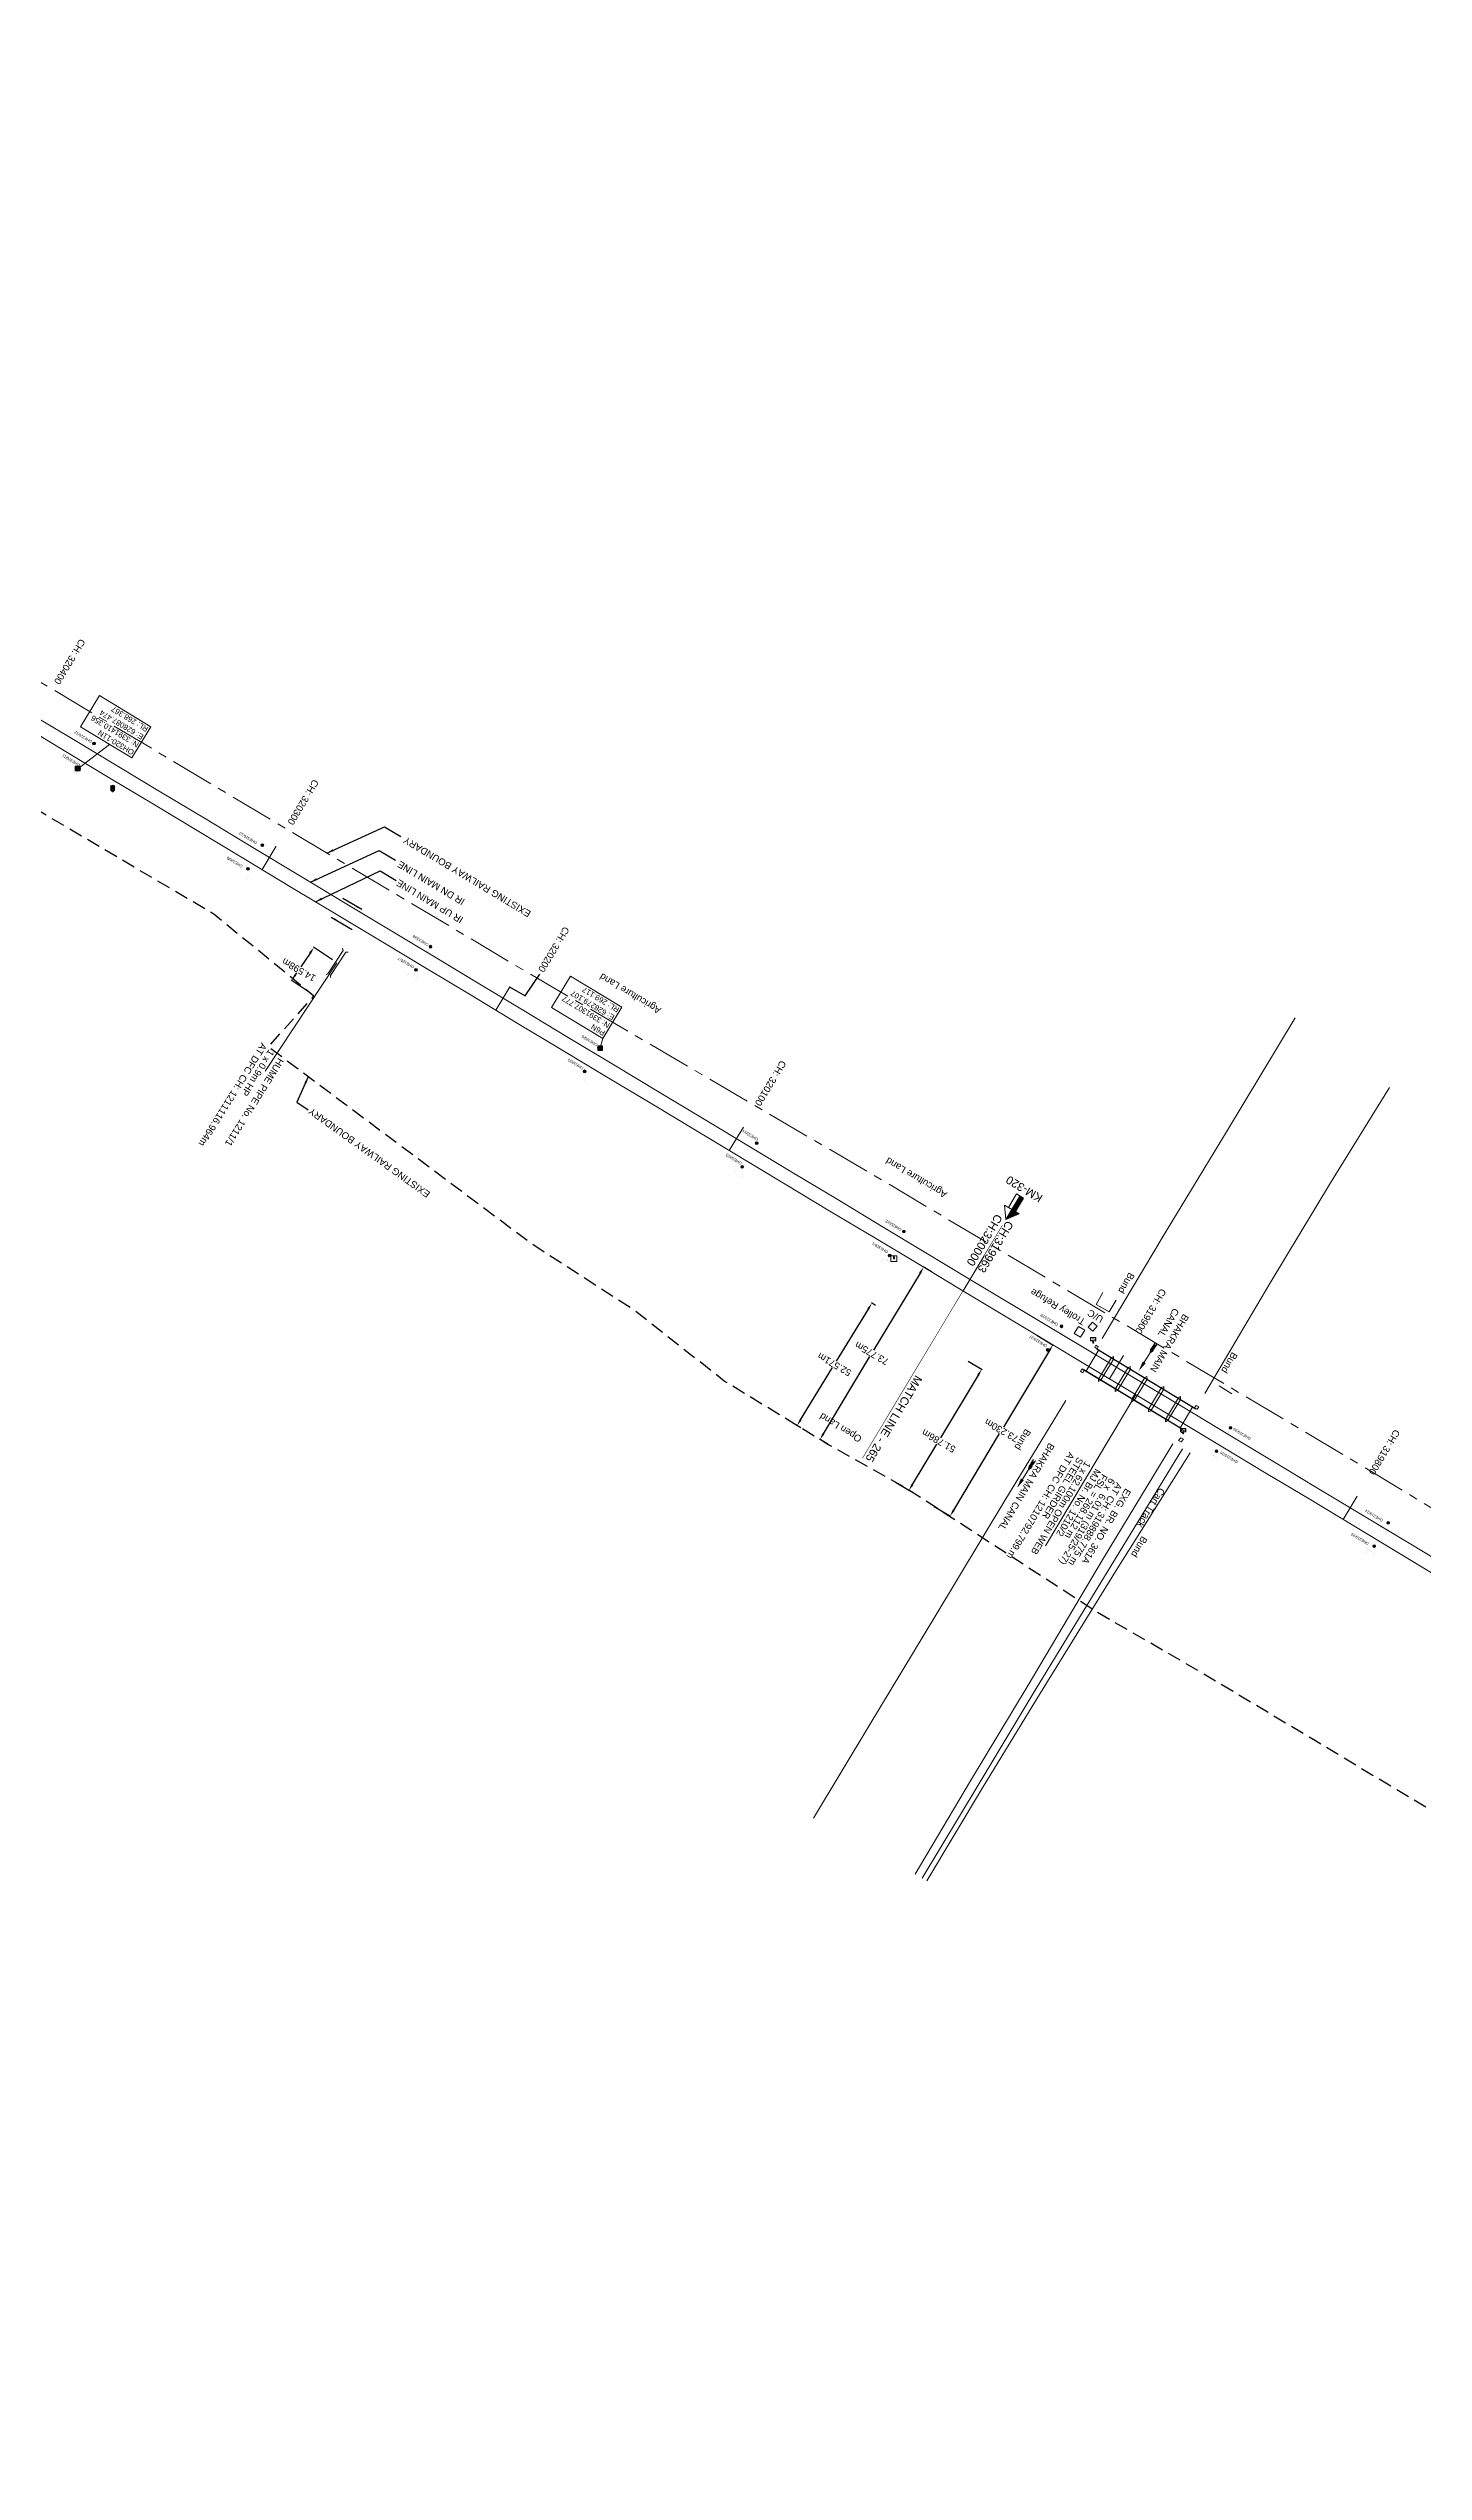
# Model space of a CAD drawing. Header units: metres. Extents: x 627609 to 629392, y 3390160 to 3391722.
# Drawn here: x 628077 to 628581, y 3390786 to 3391674 of the extents above; entities that cross this region are included whole.
import ezdxf
from ezdxf.enums import TextEntityAlignment as Align

# ---------------------------------------------------------------- set-up
doc = ezdxf.new("R2010")
doc.units = ezdxf.units.M
doc.header["$MEASUREMENT"] = 0
for name, pattern in [('CENTER', [50.8, 31.75, -6.35, 6.35, -6.35]), ('DASHED', [0.75, 0.5, -0.25]), ('PHANTOM2', [1.25, 0.625, -0.125, 0.125, -0.125, 0.125, -0.125])]:
    doc.linetypes.add(name, pattern=pattern)
doc.layers.get('Defpoints').update_dxf_attribs({"lineweight": 0})
doc.layers.add('A-BLDG', color=7, linetype='Continuous')
doc.layers.add('DFC bounday', color=6, linetype='DASHED')
for name, color, linetype, lineweight in [('Advertisement Board', 251, 'Continuous', 0), ('Arch', 7, 'Continuous', 0), ('Bench_Mark', 7, 'Continuous', 0), ('Bounary Dim', 10, 'Continuous', 13), ('Bridge Parapet', 7, 'Continuous', 0), ('Building Under Cons.', 251, 'Continuous', 0), ('CANAL TOP', 5, 'Continuous', 0), ('Cart Track', 34, 'Continuous', 0), ('EXISTING BRIDGE DETAILS', 7, 'Continuous', 0), ('Existing Chainage', 7, 'Continuous', 0), ('Existing IR Track', 143, 'Continuous', 0), ('Existing Railway Boundary', 7, 'CENTER', 0), ('flow direction', 7, 'Continuous', 0), ('Grade Indicator', 251, 'Continuous', 0), ('KM STONE', 7, 'Continuous', 0), ('MATCH LINE', 7, 'Continuous', 0), ('Name Board', 251, 'Continuous', 0), ('OHE MAST', 8, 'Continuous', 0), ('OHE MAST TEXT', 8, 'Continuous', 0), ('Piers_Abutment', 7, 'Continuous', 0), ('PROPOSED DFCC TRACK', 1, 'Continuous', 0), ('River Text', 7, 'Continuous', 0), ('SFL', 251, 'Continuous', 0), ('Shed', 251, 'Continuous', 0), ('Side Details', 251, 'Continuous', 0), ('Sign Board', 251, 'Continuous', 0), ('Text', 251, 'Continuous', 0), ('Text1', 251, 'Continuous', 0), ('TOPOSTYLEREMARK', 251, 'Continuous', 0), ('Trolley Stand', 7, 'Continuous', 0), ('Wing Wall', 7, 'Continuous', 0)]:
    doc.layers.add(name, color=color, linetype=linetype, lineweight=lineweight)
doc.styles.add('CUT-FILL', font='cut-fill.shx', dxfattribs={"height": 2})
doc.styles.add('NB', font='arial.ttf', dxfattribs={"height": 1.5})
doc.styles.get("Standard").update_dxf_attribs({"font": 'arial.ttf'})
doc.styles.add('Style-Arial', font='arial.ttf')
doc.styles.add('Text', font='arial.ttf', dxfattribs={"height": 2})
doc.dimstyles.new('ISO-25', dxfattribs={"dimtxt": 2.5, "dimasz": 2.5, "dimexe": 1.25, "dimexo": 0.625, "dimtad": 1, "dimtxsty": 'Standard', "dimcen": 2.5, "dimadec": 0, "dimazin": 0, "dimtfac": 1, "dimtmove": 0, "dimatfit": 3, "dimfxl": 1, "dimarcsym": 0})
doc.dimstyles.get("Standard").update_dxf_attribs({"dimtxt": 2.5, "dimasz": 0.18, "dimexe": 0.18, "dimexo": 0.0625, "dimgap": 0.09, "dimtad": 0, "dimtih": 1, "dimtoh": 1, "dimdec": 3, "dimzin": 0, "dimdsep": 46, "dimtxsty": 'Standard', "dimcen": 0.09, "dimadec": 0, "dimazin": 0, "dimtfac": 1, "dimtdec": 3, "dimtofl": 0, "dimtmove": 0, "dimatfit": 3, "dimfxl": 1, "dimtolj": 1, "dimtzin": 0, "dimarcsym": 0})

# ---------------------------------------------------------------- blocks, each defined once
blk = doc.blocks.new('River A')
at = {"layer": 'River Text', "color": 5}
for p, q in [((0, 0), (-3.6, 7.5, -1499.5)), ((0.1, 6), (-3.5, 13.6, -1499.5)), ((0.1, 3.3), (-3.5, 10.8, -1499.5)), ((0.2, 9.9), (-3.4, 17.4, -1499.5)), ((0.3, 12.9), (-3.3, 20.5, -1499.5)), ((0.4, 16.4), (-3.2, 24, -1499.5)), ((0.5, 20.3), (-3.1, 27.8, -1499.5)), ((0.5, 22.3), (0, 0)), ((0, 0), (4, 7.4, -1499.5)), ((0.1, 6), (4.1, 13.4, -1499.5)), ((0.1, 3.3), (4.1, 10.7, -1499.5)), ((0.2, 9.9), (4.2, 17.2, -1499.5)), ((0.3, 12.9), (4.3, 20.3, -1499.5)), ((0.4, 16.4), (4.4, 23.8, -1499.5)), ((0.5, 20.3), (4.5, 27.7, -1499.5))]:
    blk.add_line(p, q, dxfattribs=at)
at = {"layer": 'River Text', "color": 5, "flags": 128}
blk.add_lwpolyline([(-0.7, -27.7), (0.5, 22.3)], dxfattribs=at)
at = {"layer": 'River Text', "color": 5, "extrusion": (0, 0, -1)}
blk.add_solid([(-3.5, -27.8), (1.3, -52.7), (4.8, -27.6)], dxfattribs=at)
blk = doc.blocks.new('GI1000D')
at = {"layer": 'Advertisement Board', "extrusion": (0, 0, -1)}
blk.add_hatch(color=256, dxfattribs=at).paths.add_polyline_path([(0.03, -0.01), (-0.26, 0.51), (-0.11, 0.51), (-0.11, 1.14), (0.19, 1.14), (0.19, 0.51), (0.34, 0.51)])
at = {"layer": 'Advertisement Board', "flags": 128}
for points in [[(-0.34, 0.51), (-0.03, -0.01), (0.26, 0.51)], [(-0.34, 0.51), (-0.19, 0.51)], [(-0.19, 0.51), (-0.19, 1.14), (0.11, 1.14), (0.11, 0.51)], [(0.11, 0.51), (0.26, 0.51)]]:
    blk.add_lwpolyline(points, dxfattribs=at)
at = {"layer": 'Sign Board'}
for p, q in [((1.02, 1.26), (-1.1, 1.26)), ((-1.1, 1.26), (-1.1, -0.87)), ((1.02, -0.87), (1.02, 1.26)), ((-1.1, -0.87), (1.02, -0.87))]:
    blk.add_line(p, q, dxfattribs=at)
at = {"layer": 'Sign Board', "insert": (-0.95, -0.87), "char_height": 0.5, "attachment_point": 7, "line_spacing_factor": 0.6, "style": 'CUT-FILL'}
blk.add_mtext('1000', dxfattribs=at)
blk = doc.blocks.new('NB')
for p, q in [((-0.98, 0.82), (-0.98, 1.98)), ((-0.98, 1.98), (0.98, 1.98)), ((-0.98, 0.82), (0.98, 0.82)), ((-0.13, 0.82), (-0.13, 0)), ((-0.13, 0), (0.13, 0)), ((0.13, 0.82), (0.13, 0)), ((0.98, 1.98), (0.98, 0.82))]:
    blk.add_line(p, q)
at = {"insert": (-0.03, 1.54), "char_height": 0.9883, "attachment_point": 5, "rotation": 180, "line_spacing_factor": 0.6, "style": 'NB'}
blk.add_mtext('\\H1x;\\W1.02537;NB', dxfattribs=at)
blk = doc.blocks.new('SIG')
for color, points in [(1, [(-0.22, 0.42, 0.180295), (-0.01, 0.33, -0.00255), (0.01, 0.33, -0.00255), (0.02, 0.33, 0.180295), (0.23, 0.42, -0.002654), (0.25, 0.44, 0.184495), (0.33, 0.65, 1.000001), (-0.32, 0.65, 0.184495), (-0.24, 0.44, -0.002654)]), (2, [(0.23, -0.23, -0.002654), (0.25, -0.21, 0.184495), (0.33, 0.01, 1.000001), (-0.32, 0.01, 0.184495), (-0.24, -0.21, -0.002654), (-0.22, -0.23, 0.180295), (-0.01, -0.32, -0.00255), (0.01, -0.32, -0.00255), (0.02, -0.32, 0.180295)]), (3, [(0.23, -0.88, -0.002654), (0.25, -0.86, 0.184495), (0.33, -0.64, 1.000001), (-0.32, -0.64, 0.184495), (-0.24, -0.86, -0.002654), (-0.22, -0.88, 0.395599)])]:
    blk.add_hatch(color=color).paths.add_polyline_path(points)
for p, q in [((-0.31, 0.98), (-0.32, -0.9)), ((0.33, -0.9), (0.32, 0.98))]:
    blk.add_line(p, q)
at = {"flags": 128}
for points in [[(-0.31, 0.98), (-0.81, 0.98, 0.198758), (-0.42, 0.41, 0.003814), (-0.31, 0.39)], [(-0.31, 0.33), (-0.81, 0.33, 0.198758), (-0.42, -0.23, 0.003727), (-0.32, -0.26)], [(0.32, 0.98), (0.82, 0.98, -0.198758), (0.44, 0.41, -0.003814), (0.32, 0.39)], [(0.32, 0.33), (0.82, 0.33, -0.198758), (0.44, -0.23, -0.003727), (0.33, -0.26)], [(-0.32, -0.32), (-0.81, -0.32, 0.198758), (-0.42, -0.88, 0.003639), (-0.32, -0.9)], [(0.33, -0.32), (0.82, -0.32, -0.198758), (0.44, -0.88, -0.003639), (0.33, -0.9)]]:
    blk.add_lwpolyline(points, format="xyb", dxfattribs=at)
for centre, radius, start, end in [((0.01, 0.91), 0.324, 12.40488, 167.59512), ((0.01, 0.81), 0.357, 27.75781, 152.24219), ((0.01, -0.9), 0.324, 181.45715, 358.54285)]:
    blk.add_arc(centre, radius, start, end)
blk = doc.blocks.new('OHE MAST')
h = blk.add_hatch(color=256)
edge = h.paths.add_edge_path()
edge.add_arc((0, 0), 0.514, 0, 360)
at = {"const_width": 0.01, "flags": 128}
for points in [[(1.5, 3.5), (1.5, 2), (-1.5, 2), (-1.5, 3.5)], [(0, 2), (0, 0)]]:
    blk.add_lwpolyline(points, dxfattribs=at)
blk.add_circle((0, 0), 0.514)
blk = doc.blocks.new('KM POST PLAN')
at = {"extrusion": (0, 0, -1)}
h = blk.add_hatch(color=256, dxfattribs=at)
h.paths.add_polyline_path([(0, -20), (0, -8.5), (3, -8.5), (3, -20)])
h.paths.add_polyline_path([(0, -8.5), (0, 0), (6.3, -8.5), (3, -8.5)], flags=16)
at = {"flags": 128}
for points in [[(0, 0), (-6.3, -8.5), (6.3, -8.5)], [(0, 0), (0, -20)], [(0, 0), (6.3, -8.5)], [(3, -8.5), (3, -20), (-3, -20), (-3, -8.5)]]:
    blk.add_lwpolyline(points, dxfattribs=at)
at = {"style": 'Style-Arial'}
blk.add_attdef('KM-POST', text='', height=6, dxfattribs=at).set_placement((0, -26, -263.9), align=Align.MIDDLE_CENTER)
blk = doc.blocks.new('*D265')
at = {"layer": 'Bounary Dim', "color": 0, "lineweight": -2, "transparency": 16777216}
for p, q in [((628377.44, 3391212.12), (628365.74, 3391192.97)), ((628380.09, 3391213.43), (628378.59, 3391214.35)), ((628352.64, 3391171.53), (628364.34, 3391190.68)), ((628352.68, 3391168.57), (628351.18, 3391169.49))]:
    blk.add_line(p, q, dxfattribs=at)
at = {"layer": 'Bounary Dim', "color": 0, "transparency": 16777216}
for points in [[(628377.09, 3391212.34), (628377.8, 3391211.9), (628378.75, 3391214.25)], [(628352.29, 3391171.74), (628353, 3391171.31), (628351.34, 3391169.39)]]:
    blk.add_solid(points, dxfattribs=at)
at = {"layer": 'Defpoints', "color": 0, "transparency": 16777216}
for p in [(628380.14, 3391213.4), (628351.34, 3391169.39), (628352.73, 3391168.54)]:
    blk.add_point(p, dxfattribs=at)
at = {"layer": 'Bounary Dim', "color": 0, "transparency": 16777216, "insert": (628365.04, 3391191.82), "char_height": 2.5, "attachment_point": 5, "rotation": 150}
blk.add_mtext('\\A1;52.571m', dxfattribs=at)
blk = doc.blocks.new('*D266')
at = {"layer": 'Bounary Dim', "color": 0, "lineweight": -2, "transparency": 16777216}
for p, q in [((628172.71, 3391342.64), (628169.34, 3391337.64)), ((628180.88, 3391340.14), (628173.97, 3391344.82)), ((628167.34, 3391334.69), (628167.83, 3391335.42)), ((628172.71, 3391328.05), (628165.79, 3391332.72))]:
    blk.add_line(p, q, dxfattribs=at)
at = {"layer": 'Bounary Dim', "color": 0, "transparency": 16777216}
for points in [[(628172.37, 3391342.88), (628173.06, 3391342.41), (628174.11, 3391344.71)], [(628167, 3391334.92), (628167.69, 3391334.46), (628165.94, 3391332.62)]]:
    blk.add_solid(points, dxfattribs=at)
at = {"layer": 'Defpoints', "color": 0, "transparency": 16777216}
for p in [(628174.11, 3391344.71), (628180.93, 3391340.11), (628172.76, 3391328.01)]:
    blk.add_point(p, dxfattribs=at)
at = {"layer": 'Bounary Dim', "color": 0, "transparency": 16777216, "insert": (628168.58, 3391336.53), "char_height": 2.5, "attachment_point": 5, "rotation": 150}
blk.add_mtext('\\A1;14.598m', dxfattribs=at)
blk = doc.blocks.new('*D259')
at = {"layer": 'Bounary Dim', "color": 0, "lineweight": -2, "transparency": 16777216}
for p, q in [((628414.12, 3391192.97), (628419.2, 3391189.92)), ((628417.76, 3391187.87), (628403.96, 3391164.91)), ((628393.67, 3391147.77), (628402.58, 3391162.61)), ((628387.46, 3391148.58), (628392.53, 3391145.53))]:
    blk.add_line(p, q, dxfattribs=at)
at = {"layer": 'Bounary Dim', "color": 0, "transparency": 16777216}
for points in [[(628417.4, 3391188.08), (628418.12, 3391187.66), (628419.05, 3391190.01)], [(628393.31, 3391147.98), (628394.02, 3391147.55), (628392.38, 3391145.62)]]:
    blk.add_solid(points, dxfattribs=at)
at = {"layer": 'Defpoints', "color": 0, "transparency": 16777216}
for p in [(628414.07, 3391193), (628419.05, 3391190.01), (628387.4, 3391148.61)]:
    blk.add_point(p, dxfattribs=at)
at = {"layer": 'Bounary Dim', "color": 0, "transparency": 16777216, "insert": (628403.27, 3391163.76), "char_height": 2.5, "attachment_point": 5, "rotation": 150}
blk.add_mtext('\\A1;51.786m', dxfattribs=at)
blk = doc.blocks.new('*D262')
at = {"layer": 'Bounary Dim', "color": 0, "lineweight": -2, "transparency": 16777216}
for p, q in [((628400.61, 3391225.74), (628397.6, 3391227.55)), ((628396.47, 3391225.32), (628379.43, 3391197)), ((628361.01, 3391166.39), (628378.05, 3391194.7)), ((628362.57, 3391162.53), (628359.56, 3391164.34))]:
    blk.add_line(p, q, dxfattribs=at)
at = {"layer": 'Bounary Dim', "color": 0, "transparency": 16777216}
for points in [[(628396.11, 3391225.53), (628396.82, 3391225.1), (628397.76, 3391227.46)], [(628360.65, 3391166.6), (628361.36, 3391166.17), (628359.72, 3391164.25)]]:
    blk.add_solid(points, dxfattribs=at)
at = {"layer": 'Defpoints', "color": 0, "transparency": 16777216}
for p in [(628397.76, 3391227.46), (628400.66, 3391225.71), (628362.62, 3391162.5)]:
    blk.add_point(p, dxfattribs=at)
at = {"layer": 'Bounary Dim', "color": 0, "transparency": 16777216, "insert": (628378.74, 3391195.85), "char_height": 2.5, "attachment_point": 5, "rotation": 150}
blk.add_mtext('\\A1;73.775m', dxfattribs=at)
blk = doc.blocks.new('*D263')
at = {"layer": 'Bounary Dim', "color": 0, "lineweight": -2, "transparency": 16777216}
for p, q in [((628439.27, 3391202.54), (628445.32, 3391198.91)), ((628443.88, 3391196.86), (628427.02, 3391168.75)), ((628408.79, 3391138.34), (628425.64, 3391166.45)), ((628401.6, 3391139.73), (628407.65, 3391136.11))]:
    blk.add_line(p, q, dxfattribs=at)
at = {"layer": 'Bounary Dim', "color": 0, "transparency": 16777216}
for points in [[(628443.52, 3391197.07), (628444.24, 3391196.64), (628445.17, 3391199)], [(628408.43, 3391138.56), (628409.14, 3391138.13), (628407.5, 3391136.2)]]:
    blk.add_solid(points, dxfattribs=at)
at = {"layer": 'Defpoints', "color": 0, "transparency": 16777216}
for p in [(628439.22, 3391202.57), (628445.17, 3391199), (628401.55, 3391139.77)]:
    blk.add_point(p, dxfattribs=at)
at = {"layer": 'Bounary Dim', "color": 0, "transparency": 16777216, "insert": (628426.33, 3391167.6), "char_height": 2.5, "attachment_point": 5, "rotation": 150}
blk.add_mtext('\\A1;73.230m', dxfattribs=at)
blk = doc.blocks.new('BM')
at = {"extrusion": (0, 0, -1)}
blk.add_hatch(color=256, dxfattribs=at).paths.add_polyline_path([(-0.88, -0.88), (-0.88, 0.88), (0.88, 0.88), (0.88, -0.88)])
for p, q in [((0.88, 0.88), (-0.88, 0.88)), ((-0.88, 0.88), (-0.88, -0.88)), ((0.88, -0.88), (0.88, 0.88)), ((-0.88, -0.88), (0.88, -0.88))]:
    blk.add_line(p, q)

msp = doc.modelspace()

# ---------------------------------------------------------------- linework, layer by layer
at = {"layer": 'A-BLDG', "flags": 128}
msp.add_lwpolyline([(628245.8952, 3391330.2742), (628251.6083, 3391327.0458), (628256.9532, 3391334.9958)], dxfattribs=at)
at = {"layer": 'Arch', "flags": 128}
for points in [[(628468.3296, 3391215.4197), (628465.8722, 3391211.0665), (628461.0519, 3391213.7876), (628463.5093, 3391218.1408)], [(628506.1573, 3391183.9055), (628510.767, 3391181.064)]]:
    msp.add_lwpolyline(points, dxfattribs=at)
at = {"layer": 'Bridge Parapet'}
for points in [[(628497.574, 3391175.4361), (628497.6522, 3391175.5374), (628461.3516, 3391197.5392), (628461.3037, 3391197.3655)], [(628456.1892, 3391189.9494), (628456.3183, 3391190.0854), (628492.6192, 3391168.2109), (628492.5942, 3391168.0216)]]:
    msp.add_3dface(points, dxfattribs=at)
at = {"layer": 'Building Under Cons.'}
msp.add_3dface([(628459.7024, 3391207.3573), (628458.0997, 3391205.4394), (628459.8723, 3391203.958), (628461.4751, 3391205.8759)], dxfattribs=at)
at = {"layer": 'CANAL TOP', "flags": 128}
for points in [[(628463.2641, 3391201.3203), (628485.9912, 3391239.5155), (628508.8108, 3391277.1594), (628534.0319, 3391318.9)], [(628500.9657, 3391181.1742), (628524.7096, 3391221.5227), (628547.045, 3391258.3831), (628568.6843, 3391293.4264)], [(628357.3738, 3391025.3758), (628378.0105, 3391059.7265), (628401.9157, 3391099.2067), (628427.5597, 3391141.8696), (628449.9739, 3391178.5905)], [(628394.6046, 3391004.8302), (628414.9671, 3391039.1403), (628436.0622, 3391074.1769), (628463.7957, 3391120.7131), (628489.2224, 3391162.6971)]]:
    msp.add_lwpolyline(points, dxfattribs=at)
at = {"layer": 'Cart Track', "flags": 128}
for points in [[(628397.203, 3391003.3964), (628417.7135, 3391037.4531), (628438.72, 3391072.3931), (628466.7718, 3391118.4455), (628492.7342, 3391160.8694)], [(628495.5264, 3391159.335), (628468.7525, 3391116.8827), (628440.6017, 3391071.4189), (628419.354, 3391036.4754), (628398.9063, 3391002.4564)]]:
    msp.add_lwpolyline(points, dxfattribs=at)
at = {"layer": 'DFC bounday', "color": 0, "ltscale": 10, "flags": 128}
msp.add_lwpolyline([(628955.3903, 3390792.7231), (628931.5933, 3390806.5004), (628894.0251, 3390836.9955), (628805.3605, 3390890.9758), (628763.1272, 3390916.9343), (628721.4077, 3390942.8333), (628634.7683, 3390998.5313), (628587.091, 3391026.3426), (628541.4721, 3391053.7252), (628498.5869, 3391079.4164), (628461.1936, 3391101.0466), (628391.2271, 3391146.4682), (628362.6237, 3391162.4973), (628324.6397, 3391185.7049), (628291.5767, 3391211.6933), (628254.0781, 3391235.9403), (628157.3612, 3391308.2767), (628174.1002, 3391326.9143), (628137.357, 3391356.9761), (627964.1476, 3391459.1923), (627842.8937, 3391531.9115), (627628.8138, 3391662.2153), (627608.6309, 3391674.439)], dxfattribs=at)
at = {"layer": 'EXISTING BRIDGE DETAILS', "color": 10}
msp.add_line((628156.2201, 3391299.3083), (628182.5008, 3391339.0703), dxfattribs=at)
at = {"layer": 'EXISTING BRIDGE DETAILS', "linetype": 'Continuous', "lineweight": 0, "flags": 128}
msp.add_lwpolyline([(628475.5851, 3391180.7392), (628442.4317, 3391125.3244)], dxfattribs=at)
at = {"layer": 'Existing Chainage', "linetype": 'Continuous', "lineweight": 13, "flags": 128}
for points in [[(628160.2238, 3391381.8582), (628155.0777, 3391373.284)], [(628245.9394, 3391330.3479), (628240.7912, 3391321.7749)], [(628331.6504, 3391278.8053), (628326.4893, 3391270.2401)], [(628419.9342, 3391231.6225), (628412.2193, 3391218.7586)], [(628419.9342, 3391231.6225), (628412.2193, 3391218.7586)], [(628471.0944, 3391195.0841), (628465.9569, 3391186.5047)], [(628556.7942, 3391143.4904), (628551.6294, 3391134.9274)]]:
    msp.add_lwpolyline(points, dxfattribs=at)
at = {"layer": 'Existing IR Track', "flags": 128}
for points in [[(628588.7036, 3391112.5813), (628571.9573, 3391122.6666), (628555.5401, 3391132.5686), (628539.1219, 3391142.4712), (628523.3103, 3391151.988), (628507.4997, 3391161.5042), (628494.355, 3391169.4085), (628475.7339, 3391180.6501), (628457.1934, 3391191.7524), (628443.8834, 3391199.7685), (628410.8855, 3391219.5585), (628395.3853, 3391228.8854), (628379.8834, 3391238.2134), (628363.4116, 3391248.0652), (628346.9415, 3391257.9161), (628314.718, 3391277.3335), (628298.0767, 3391287.3199), (628281.4369, 3391297.3052), (628264.7662, 3391307.3468), (628248.0942, 3391317.3893), (628231.7615, 3391327.1973), (628215.4302, 3391337.0045), (628199.4422, 3391346.6258), (628183.453, 3391356.2479), (628165.9441, 3391366.7621), (628148.4777, 3391377.2452), (628131.8644, 3391387.2461), (628115.2494, 3391397.2479), (628099.2495, 3391406.8707), (628083.2511, 3391416.4928), (628068.1459, 3391425.5987)], [(628591.304, 3391116.9135), (628574.5811, 3391126.9661), (628558.1258, 3391136.8752), (628541.5893, 3391146.8332), (628525.8849, 3391156.2741), (628510.0033, 3391165.8216), (628497.2172, 3391173.5192), (628478.3924, 3391184.8736), (628459.6652, 3391196.0909), (628446.5812, 3391203.9147), (628413.4042, 3391223.8514), (628397.9506, 3391233.1574), (628382.342, 3391242.5568), (628366.0062, 3391252.3821), (628349.4078, 3391262.3654), (628318.5114, 3391281.0042), (628300.699, 3391291.6873), (628284.1226, 3391301.6291), (628267.3936, 3391311.7206), (628250.6688, 3391321.8096), (628234.41, 3391331.6047), (628218.0145, 3391341.4822), (628202.1126, 3391351.0702), (628186.2289, 3391360.6473), (628168.6317, 3391371.2369), (628151.0904, 3391381.7873), (628134.5662, 3391391.742), (628117.9741, 3391401.7374), (628101.9499, 3391411.3693), (628085.9654, 3391420.9774), (628070.8242, 3391430.0598)]]:
    msp.add_lwpolyline(points, dxfattribs=at)
at = {"layer": 'Existing Railway Boundary', "ltscale": 0.5, "flags": 128}
msp.add_lwpolyline([(629156.7971, 3390785.7736), (629118.8139, 3390808.3654), (628965.585, 3390910.1915), (628860.4585, 3390972.4254), (628805.8587, 3391007.2721), (628698.6241, 3391069.4447), (628562.2135, 3391152.4313), (628378.3014, 3391261.9076), (628246.7992, 3391338.8997), (628202.7811, 3391365.0852), (627967.1915, 3391505.704)], dxfattribs=at)
at = {"layer": 'MATCH LINE', "linetype": 'PHANTOM2', "ltscale": 15, "const_width": 0.2}
msp.add_lwpolyline([(628426.6602, 3391242.868), (628375.3319, 3391157.4172)], dxfattribs=at)
at = {"layer": 'Piers_Abutment', "flags": 128}
for points in [[(628461.8877, 3391186.4575), (628461.8859, 3391185.5546), (628462.7652, 3391185.9923), (628467.4254, 3391193.738), (628467.3806, 3391194.6794), (628466.6482, 3391194.3618), (628461.8877, 3391186.4575)], [(628472.7436, 3391190.6482), (628473.5638, 3391191.0768), (628473.6037, 3391190.1098), (628468.8588, 3391182.2345), (628468.0242, 3391181.8375), (628467.974, 3391182.7636), (628472.7436, 3391190.6482)], [(628478.8689, 3391186.9847), (628479.691, 3391187.3928), (628479.7251, 3391186.454), (628474.9881, 3391178.5836), (628474.1263, 3391178.1148), (628474.1263, 3391179.098), (628478.8689, 3391186.9847)], [(628485.0513, 3391183.3246), (628485.9085, 3391183.6778), (628485.8122, 3391182.7387), (628481.1346, 3391174.8339), (628480.2663, 3391174.3823), (628480.249, 3391175.358), (628485.0513, 3391183.3246)], [(628491.2081, 3391179.5693), (628491.9392, 3391180.0237), (628491.9692, 3391178.9985), (628487.2601, 3391171.1653), (628486.4498, 3391170.7747), (628486.4355, 3391171.6649), (628491.2081, 3391179.5693)]]:
    msp.add_lwpolyline(points, close=True, dxfattribs=at)
at = {"layer": 'PROPOSED DFCC TRACK', "linetype": 'Continuous', "flags": 128}
for points in [[(628178.5687, 3391334.8516), (628179.2019, 3391335.0909), (628184.8689, 3391343.665), (628184.5405, 3391344.4561)], [(628180.2273, 3391333.7552), (628180.1996, 3391334.4315), (628185.87, 3391343.0033), (628186.7265, 3391343.011)]]:
    msp.add_lwpolyline(points, dxfattribs=at)
at = {"layer": 'SFL', "flags": 128}
for points in [[(628457.218, 3391189.2506), (628461.984, 3391197.2178)], [(628491.7951, 3391168.3443), (628496.5388, 3391176.3573)]]:
    msp.add_lwpolyline(points, dxfattribs=at)
at = {"layer": 'Shed'}
msp.add_3dface([(628492.2864, 3391163.4322), (628491.2897, 3391163.944), (628492.1198, 3391164.9385), (628493.1166, 3391164.4267)], dxfattribs=at)
at = {"layer": 'TOPOSTYLEREMARK'}
for p, q in [((628099.1117, 3391419.2267), (628087.4589, 3391410.2965)), ((628280.1303, 3391311.3384), (628279.0247, 3391307.5626))]:
    msp.add_line(p, q, dxfattribs=at)
at = {"layer": 'TOPOSTYLEREMARK', "linetype": 'Continuous'}
for points in [[(628114.2943, 3391425.7056), (628107.3556, 3391414.2384), (628088.5429, 3391425.6218), (628095.4816, 3391437.089)], [(628287.069, 3391322.8056), (628280.1303, 3391311.3384), (628261.3176, 3391322.7218), (628268.2562, 3391334.189)]]:
    msp.add_3dface(points, dxfattribs=at)
at = {"layer": 'Trolley Stand'}
msp.add_3dface([(628455.3339, 3391201.786), (628453.0247, 3391203.1655), (628454.5603, 3391205.6945), (628456.8696, 3391204.3149)], dxfattribs=at)
at = {"layer": 'Wing Wall'}
for points in [[(628460.5492, 3391198.1052), (628460.9439, 3391198.8326), (628461.835, 3391198.2713), (628461.4403, 3391197.5438)], [(628456.6711, 3391189.5954), (628455.7442, 3391190.1673), (628455.2597, 3391189.3555), (628456.1866, 3391188.7836)], [(628498.0914, 3391175.4003), (628498.6587, 3391176.2246), (628497.7163, 3391176.7211), (628497.1489, 3391175.8966)], [(628491.9886, 3391167.1585), (628492.8882, 3391166.6525), (628493.3396, 3391167.4603), (628492.4401, 3391167.9663)]]:
    msp.add_3dface(points, dxfattribs=at)

# ---------------------------------------------------------------- block references
at = {"layer": 'Bench_Mark'}
for p in [(628087.474, 3391410.356), (628279.107, 3391307.777)]:
    msp.add_blockref('BM', p, dxfattribs=at)
at = {"layer": 'Grade Indicator'}
msp.add_blockref('GI1000D', (628386.8854, 3391230.3847), dxfattribs=at)
at = {"layer": 'KM STONE'}
ref = msp.add_blockref('KM POST PLAN', (628427.9625, 3391244.9773), dxfattribs=dict(at, xscale=0.4999999999999998, yscale=0.4999999999999998, zscale=0.4999999999999998, rotation=149.0473990688514))
ref.add_attrib('KM-POST', 'KM-320', dxfattribs={"layer": '0', "height": 3, "rotation": 149.0473991, "style": 'Style-Arial'}).set_placement((628434.6488, 3391256.126), align=Align.MIDDLE_CENTER)
at = {"layer": 'Name Board'}
for p in [(628459.9039, 3391199.6494), (628492.9497, 3391166.3215)]:
    msp.add_blockref('NB', p, dxfattribs=at)
at = {"layer": 'OHE MAST', "color": 2, "rotation": 149.0208306544455}
for p in [(628093.4672, 3391419.5462), (628087.9733, 3391410.2982), (628155.1976, 3391382.2558), (628149.9252, 3391373.556), (628216.8929, 3391345.0165), (628211.5575, 3391336.516), (628278.6313, 3391307.8939), (628273.4237, 3391299.2777), (628336.5303, 3391272.9791), (628331.2325, 3391264.3022), (628390.5, 3391240.5851), (628385.299, 3391231.7326), (628448.3471, 3391205.7966), (628443.2664, 3391197.1141), (628510.3256, 3391168.5408), (628505.1585, 3391159.9808), (628568.1895, 3391133.6909), (628563.0276, 3391125.1376)]:
    msp.add_blockref('OHE MAST', p, dxfattribs=at)
at = {"layer": 'River Text', "xscale": 0.1499234070063734, "yscale": 0.1499234070063734, "zscale": 0.1499234070063734, "rotation": 329.282590295476}
for p in [(628480.8793, 3391196.1028), (628436.2036, 3391153.1827)]:
    msp.add_blockref('River A', p, dxfattribs=at)
at = {"layer": 'Sign Board'}
msp.add_blockref('SIG', (628100.2995, 3391402.9947), dxfattribs=at)

# ---------------------------------------------------------------- texts
at = {"layer": 'Cart Track', "style": 'Text'}
msp.add_text('Cart Track', height=2.5, rotation=238.9225946, dxfattribs=at).set_placement((628484.3155, 3391146.8149))
at = {"layer": 'EXISTING BRIDGE DETAILS', "color": 10, "style": 'Style-Arial'}
for s, rotation, p in [('AT DFC CH: 1211116.964m', 238.0271865, (628154.8761, 3391310.0059)), ('1 x 0.9m HP', 238.0271865, (628157.5772, 3391307.5207)), ('HUME PIPE No. 1211/1', 238.0271865, (628161.1, 3391304.4228)), ('AT DFC CH: 1210792.799.m', 239, (628451.1339, 3391159.8987)), ('1 x 62.100m OPEN WEB', 239, (628457.1087, 3391156.4644)), ('STEEL GIRDER', 239, (628454.3214, 3391158.0317)), ('MJ Br. No. 1210/2', 239, (628460.8113, 3391153.8191))]:
    msp.add_text(s, height=2.5, rotation=rotation, dxfattribs=at).set_placement(p)
at = {"layer": 'EXISTING BRIDGE DETAILS'}
for s, p in [('6 x  6.01 m (319/25-27)', (628466.0492, 3391150.4054)), ('FSL = 268.112 m', (628463.2862, 3391151.9104)), ('AT CH: 319888.775 m', (628468.6299, 3391148.7228)), ('EXG. BR. NO. 361A ', (628471.8392, 3391146.5533))]:
    msp.add_text(s, height=2.5, rotation=239, dxfattribs=at).set_placement(p)
at = {"layer": 'Existing Chainage', "lineweight": 0, "attachment_point": 6, "line_spacing_factor": 0.6, "style": 'Style-Arial'}
for s, insert, char_height, rotation in [('CH: 320400', (628079.7212, 3391441.5571), 2.5, 238.9168163), ('CH: 320300', (628165.37, 3391390.0158), 2.5, 239.0281918), ('CH: 320200', (628257.3031, 3391336.0096), 2.5, 239.0145661), ('CH: 320100', (628336.8116, 3391286.9538), 2.5, 238.927819), ('CH:320000', (628414.6449, 3391228.3038), 3, 239.0473991), ('CH:319963', (628418.6705, 3391225.8453), 3, 239.0473991), ('CH: 319900', (628476.2319, 3391203.2468), 2.5, 239.0860391), ('CH: 319800', (628561.9589, 3391151.6367), 2.5, 238.9036772)]:
    msp.add_mtext(s, dxfattribs=dict(at, insert=insert, char_height=char_height, rotation=rotation))
at = {"layer": 'Existing IR Track', "color": 7, "lineweight": 0}
for s, p in [('IR UP MAIN LINE', (628204.6891, 3391368.7705)), ('IR DN MAIN LINE', (628205.1214, 3391375.5472))]:
    msp.add_text(s, height=2.5, rotation=149, dxfattribs=at).set_placement(p, align=Align.MIDDLE_RIGHT)
at = {"layer": 'Existing Railway Boundary', "linetype": 'Continuous', "ltscale": 5}
for rotation, p in [(149, (628253.9971, 3391357.8058)), (144.3702025, (628217.0089, 3391254.7923))]:
    msp.add_text('EXISTING RAILWAY BOUNDARY', height=2.5, rotation=rotation, dxfattribs=at).set_placement(p)
at = {"layer": 'MATCH LINE', "linetype": 'Continuous'}
msp.add_text('MATCH LINE - 265', height=3, rotation=239.0346667, dxfattribs=at).set_placement((628394.8479, 3391188.0973))
at = {"layer": 'OHE MAST TEXT'}
for s, p in [('OHE320/12', (628092.8274, 3391420.5023)), ('OHE320/11', (628088.3804, 3391411.9267)), ('OHE320/10', (628153.3367, 3391383.3903)), ('OHE320/9', (628148.0967, 3391374.7963)), ('OHE320/8', (628216.2908, 3391346.0495)), ('OHE320/7', (628210.9346, 3391337.8421)), ('OHE320/6', (628278.2884, 3391309.2654)), ('OHE320/5', (628273.1294, 3391300.7154)), ('OHE320/4', (628337.2076, 3391274.6185)), ('OHE320/3', (628331.157, 3391265.8404)), ('OHE320/2', (628389.7938, 3391241.5671)), ('OHE320/1', (628384.8311, 3391233.3429)), ('OHE319/28', (628447.2114, 3391206.7173)), ('OHE319/27', (628443.1695, 3391198.8364)), ('OHE319/26', (628517.9148, 3391164.876)), ('OHE319/25', (628513.1495, 3391156.266)), ('OHE319/24', (628566.3447, 3391134.8783)), ('OHE319/23', (628561.1707, 3391126.3433))]:
    msp.add_text(s, height=1, rotation=149, dxfattribs=at).set_placement(p)
at = {"layer": 'River Text', "lineweight": 0, "style": 'Style-Arial'}
msp.add_text('BHAKRA MAIN CANAL', height=2.5, rotation=239.0860391, dxfattribs=at).set_placement((628443.8001, 3391163.2492))
at = {"layer": 'River Text', "lineweight": 0, "insert": (628495.2236, 3391209.2662), "char_height": 2.5, "attachment_point": 1, "rotation": 239.0860391, "style": 'Style-Arial'}
msp.add_mtext_dynamic_manual_height_columns('BHAKRA MAIN CANAL', width=24.424259, gutter_width=1.25, heights=[0], dxfattribs=at)
at = {"layer": 'Side Details'}
for s, rotation, p in [('Agriculture Land', 149, (628301.684, 3391322.3243)), ('Agriculture Land', 149, (628406.6225, 3391254.7831)), ('Open Land', 148.4646126, (628375.3261, 3391165.1733))]:
    msp.add_text(s, height=2.5, rotation=rotation, dxfattribs=at).set_placement(p)
at = {"layer": 'Text'}
for p in [(628473.1482, 3391225.7816), (628510.9485, 3391196.543), (628435.1345, 3391168.3909), (628477.8626, 3391129.0613)]:
    msp.add_text('Bund', height=2.5, rotation=239.2462644, dxfattribs=at).set_placement(p)
at = {"layer": 'Text', "style": 'Text'}
msp.add_text('U/C', height=2.5, rotation=150.0750387, dxfattribs=at).set_placement((628460.764, 3391209.5229), align=Align.MIDDLE_CENTER)
at = {"layer": 'Text1', "style": 'Text'}
msp.add_text('Trolley Refuge', height=2.5, rotation=149.3383277, dxfattribs=at).set_placement((628457.3635, 3391208.1469))
at = {"layer": 'TOPOSTYLEREMARK', "char_height": 2, "width": 32.634692, "attachment_point": 2, "rotation": 148.8222967}
for s, insert in [('\\pxql;OH320-11N\\PN: 3391410.356\\PE: 628087.474\\PRL: 268.367', (628093.4131, 3391423.581)), ('\\pxql;P6N\\PN: 3391307.777\\PE: 628279.107\\PRL: 269.117', (628266.1878, 3391320.681))]:
    msp.add_mtext(s, dxfattribs=dict(at, insert=insert))

# ---------------------------------------------------------------- dimensions: what is measured, and where the dimension line sits
at = {"layer": 'Bounary Dim'}
for base, p1, p2, angle, picture, middle in [((628174.1147, 3391344.7145), (628172.7592, 3391328.0115), (628180.9331, 3391340.1065), 55.9484973, '*D266', (628168.5832, 3391336.5295)), ((628419.0466, 3391190.013), (628387.4019, 3391148.6118), (628414.0702, 3391193.0027), 59.0041978, '*D259', (628403.2731, 3391163.7571))]:
    dim = msp.add_linear_dim(base=base, p1=p1, p2=p2, angle=angle, dimstyle='Standard', override={"dimasz": 2.5, "dimdsep": 0, "dimpost": 'm'}, dxfattribs=at)
    dim.commit()
    dim.dimension.update_dxf_attribs({"geometry": picture, "text_midpoint": middle, "dimtype": 129, "text_rotation": 150})
at = {"layer": 'Bounary Dim', "color": 7}
for p1, p2, distance, picture, middle in [((628362.6237, 3391162.4973), (628400.6611, 3391225.7109), 3.3912, '*D262', (628378.7367, 3391195.8525)), ((628401.5507, 3391139.7662), (628439.2152, 3391202.5682), -6.9379, '*D263', (628426.3329, 3391167.5988))]:
    dim = msp.add_aligned_dim(p1=p1, p2=p2, distance=distance, dimstyle='Standard', override={"dimasz": 2.5, "dimdsep": 0, "dimpost": 'm'}, dxfattribs=at)
    dim.commit()
    dim.dimension.update_dxf_attribs({"geometry": picture, "text_midpoint": middle, "text_rotation": 150})
at = {"layer": 'Bounary Dim'}
dim = msp.add_aligned_dim(p1=(628380.1407, 3391213.4011), p2=(628352.7308, 3391168.5417), distance=-1.6323, dimstyle='Standard', override={"dimtxt": 2.5, "dimasz": 2.5, "dimdsep": 0, "dimpost": 'm'}, dxfattribs=at)
dim.commit()
dim.dimension.update_dxf_attribs({"geometry": '*D265', "text_midpoint": (628365.0429, 3391191.8225), "text_rotation": 150})

# ---------------------------------------------------------------- leaders
at = {"layer": 'Existing IR Track', "color": 7, "lineweight": 0}
for points in [[(628172.8247, 3391368.7136), (628198.1111, 3391380.3473), (628204.0294, 3391376.7822)], [(628174.6985, 3391361.505), (628198.361, 3391372.8052), (628204.2792, 3391369.2402)]]:
    msp.add_leader(points, dimstyle='ISO-25', override={"dimtxt": 0.5, "dimtad": 0}, dxfattribs=at)
at = {"layer": 'Existing Railway Boundary', "linetype": 'Continuous', "ltscale": 5}
for points in [[(628178.8813, 3391379.3505), (628200.0505, 3391388.9613), (628205.9687, 3391385.3962)], [(628172.0354, 3391297.3015), (628167.8017, 3391288.0135), (628172.0589, 3391285.1696)]]:
    msp.add_leader(points, dimstyle='ISO-25', override={"dimtxt": 0.5, "dimtad": 0}, dxfattribs=at)
at = {"layer": 'flow direction', "lineweight": 0}
for points in [[(628191.7256, 3391358.6698), (628184.723, 3391362.7138)], [(628180.4931, 3391355.8881), (628188.1082, 3391351.2595)]]:
    msp.add_leader(points, dimstyle='ISO-25', override={"dimtxt": 0.5, "dimasz": 2, "dimtad": 0}, dxfattribs=at)

doc.saveas('drawing.dxf')
